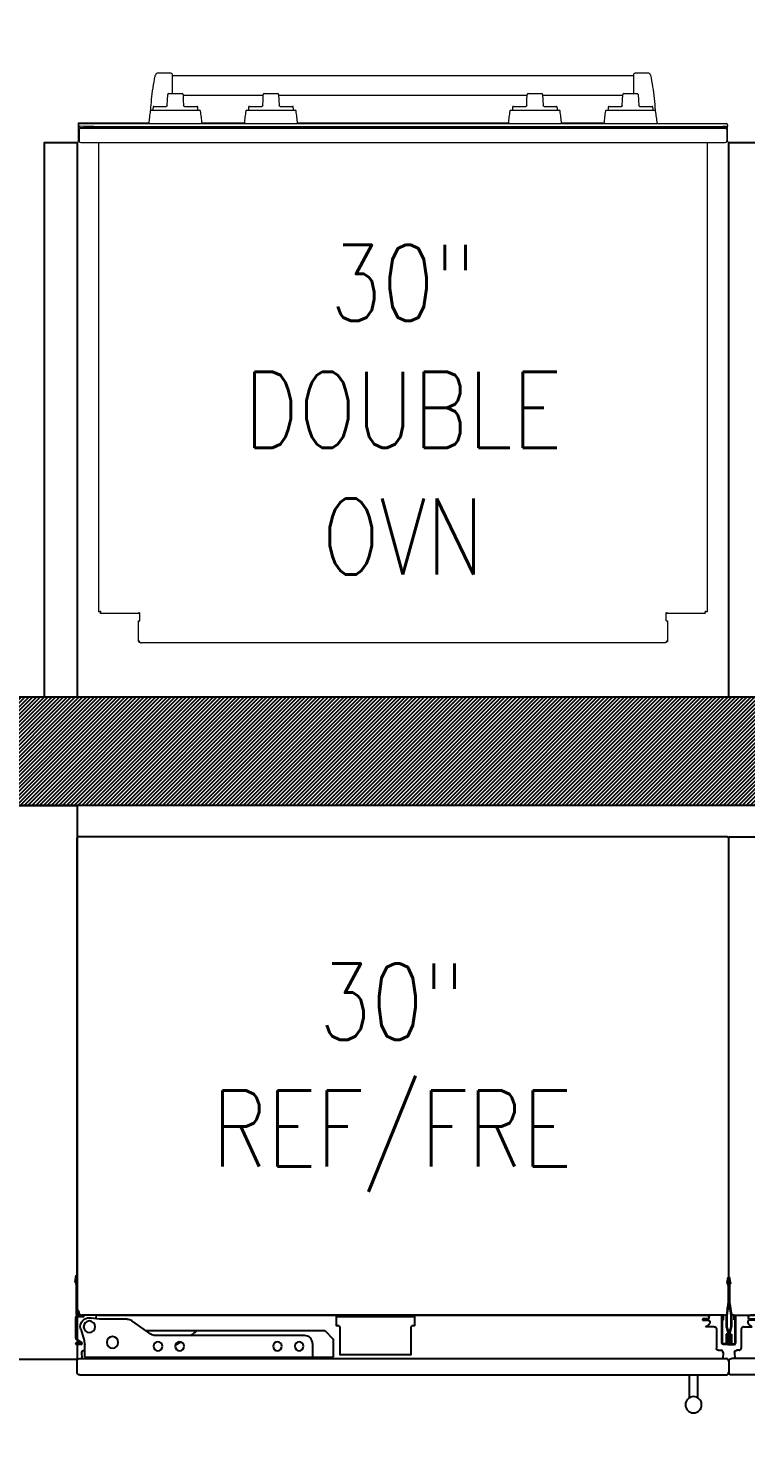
# Model space of a CAD drawing. Header units: inches. Extents: x -1 to 4116, y -71 to 1384.
# Drawn here: x 906.1 to 939.1, y 648.5 to 713.4 of the extents above; entities that cross this region are included whole.
import ezdxf

# ---------------------------------------------------------------- set-up
doc = ezdxf.new("R2010")
doc.units = ezdxf.units.IN
doc.header["$MEASUREMENT"] = 0
doc.linetypes.add('HIDDEN2', pattern=[0.1875, 0.125, -0.0625])
doc.layers.get('DEFPOINTS').update_dxf_attribs({"color": 92, "lineweight": 15})
for name, color, linetype in [('A-ANNO', 3, 'Continuous'), ('A-APPL-NEWW', 1, 'Continuous'), ('A-CASE-NEW', 2, 'Continuous'), ('A-DIM-CONS', 2, 'Continuous'), ('A-WALL-HTCH-F', 252, 'Continuous'), ('A-WALL-NEW', 4, 'Continuous')]:
    doc.layers.add(name, color=color, linetype=linetype)
doc.styles.add('ccTXT', font='ROMANS.shx', dxfattribs={"width": 0.8})
doc.dimstyles.new('DIM48$0', dxfattribs={"dimscale": 48, "dimtxt": 0.09375, "dimasz": 0.0625, "dimexe": 0.0625, "dimexo": 0.0625, "dimgap": 0.0625, "dimtad": 0, "dimdec": 8, "dimrnd": 0.125, "dimzin": 3, "dimdsep": 46, "dimlunit": 4, "dimtxsty": 'ccTXT', "dimblk": 'ARCHTICK', "dimblk1": 'ARCHTICK', "dimblk2": 'ARCHTICK', "dimsah": 1, "dimcen": 0.09375, "dimdle": 0.0625, "dimclrd": 2, "dimclre": 1, "dimclrt": 256, "dimadec": 0, "dimazin": 0, "dimtfac": 0.6, "dimtdec": 4, "dimtix": 1, "dimtmove": 2, "dimatfit": 3, "dimldrblk": 'ARCHTICK', "dimfxl": 1, "dimtvp": 1, "dimfrac": 2, "dimtolj": 1, "dimtzin": 0, "dimarcsym": 0})

# ---------------------------------------------------------------- blocks, each defined once
blk = doc.blocks.new('*U160')
for p, q in [((29.941, 0), (0.057, 0)), ((0, -21.747), (0, -0.057)), ((30, -21.659), (30, -0.057)), ((-0.08, -20.488), (-0.034, -20.184)), ((-0.068, -20.534), (-0.038, -20.573)), ((-0.05, -20.492), (-0.005, -20.188)), ((-0.044, -20.515), (-0.014, -20.554)), ((-0.005, -20.188), (-0.034, -20.184)), ((-0.031, -21.989), (-0.031, -20.591)), ((-0.001, -20.592), (-0.001, -21.989)), ((29.997, -20.638), (29.997, -21.42)), ((30.034, -20.266), (30.006, -20.27)), ((30.046, -20.539), (30.006, -20.27)), ((30.04, -20.562), (30.01, -20.601)), ((30.025, -20.637), (30.025, -21.416)), ((30.061, -20.58), (30.031, -20.619)), ((30.073, -20.534), (30.034, -20.266)), ((-0.002, -22.053), (0.282, -22.053)), ((0.022, -21.747), (0, -21.747)), ((0.022, -21.747), (0.022, -21.797)), ((0.022, -21.797), (0.076, -21.85)), ((0.029, -22.019), (0.282, -22.019)), ((0.282, -22.049), (0.029, -22.049)), ((0.076, -21.85), (0.076, -21.959)), ((0.076, -21.959), (0.118, -21.998)), ((0.164, -21.998), (0.118, -21.998)), ((0.164, -21.998), (0.185, -22.009)), ((0.185, -22.009), (0.207, -22.016)), ((0.207, -22.016), (0.232, -22.019)), ((29.768, -22.019), (0.232, -22.019)), ((0.981, -22.019), (28.975, -22.019)), ((1.396, -22.019), (1.392, -22.019)), ((1.401, -22.019), (1.396, -22.019)), ((1.407, -22.019), (1.401, -22.019)), ((28.554, -22.019), (28.549, -22.019)), ((28.559, -22.019), (28.554, -22.019)), ((28.564, -22.019), (28.559, -22.019)), ((29.683, -23.294), (29.683, -22.051)), ((29.713, -23.294), (29.713, -22.051)), ((29.717, -22.229), (29.717, -22.051)), ((29.747, -22.229), (29.747, -22.051)), ((29.768, -22.019), (29.793, -22.016)), ((29.793, -22.016), (29.815, -22.009)), ((29.815, -22.009), (29.836, -21.998)), ((29.836, -21.998), (29.882, -21.998)), ((29.922, -21.959), (29.882, -21.998)), ((29.924, -21.911), (29.922, -21.959)), ((29.928, -21.659), (29.924, -21.911)), ((30, -21.659), (29.928, -21.659)), ((29.997, -21.42), (30.088, -22.027)), ((30.025, -21.416), (30.115, -22.023)), ((30.088, -22.034), (30.088, -22.564)), ((30.116, -22.034), (30.116, -22.564)), ((-0.062, -23.08), (-0.062, -22.113)), ((-0.032, -23.08), (-0.032, -22.113)), ((-0.002, -22.083), (0.282, -22.083)), ((0.167, -22.67), (0.32, -23.19)), ((0.865, -22.094), (0.865, -22.152)), ((2.299, -22.205), (1.174, -22.205)), ((11.926, -22.101), (11.926, -22.487)), ((11.946, -22.082), (12.196, -22.082)), ((12.058, -22.507), (11.946, -22.507)), ((12.058, -22.507), (12.058, -22.507)), ((12.058, -22.507), (12.064, -22.511)), ((12.064, -22.511), (12.073, -22.527)), ((12.073, -22.527), (12.082, -22.552)), ((12.082, -22.552), (12.089, -22.586)), ((12.089, -22.586), (12.091, -22.622)), ((12.091, -22.622), (12.091, -22.632)), ((12.091, -22.632), (12.091, -23.832)), ((12.196, -22.082), (15.275, -22.082)), ((15.275, -22.082), (15.525, -22.082)), ((15.38, -22.611), (15.384, -22.575)), ((15.38, -22.632), (15.38, -22.611)), ((15.38, -23.832), (15.38, -22.632)), ((15.384, -22.575), (15.391, -22.543)), ((15.391, -22.543), (15.401, -22.519)), ((15.401, -22.519), (15.411, -22.508)), ((15.411, -22.508), (15.412, -22.507)), ((15.525, -22.507), (15.412, -22.507)), ((15.544, -22.487), (15.544, -22.101)), ((28.792, -22.252), (29.035, -22.252)), ((29.05, -22.193), (28.808, -22.193)), ((29.323, -22.555), (28.925, -22.555)), ((29.09, -22.152), (29.09, -22.094)), ((29.425, -22.659), (29.425, -23.532)), ((29.717, -22.229), (29.747, -22.229)), ((30.086, -22.576), (30.019, -22.805)), ((30.113, -22.584), (30.046, -22.813)), ((0.185, -23.284), (-0.037, -23.129)), ((0.121, -23.305), (-0.035, -23.305)), ((0.121, -23.335), (-0.035, -23.335)), ((-0.035, -23.339), (0.168, -23.339)), ((0.202, -23.26), (-0.019, -23.105)), ((0.121, -23.335), (0.121, -23.305)), ((3.169, -22.732), (5.519, -22.732)), ((10.468, -22.955), (3.606, -22.955)), ((4.767, -23.268), (4.528, -23.401)), ((4.785, -23.258), (4.767, -23.268)), ((5.233, -22.955), (5.232, -22.955)), ((5.235, -22.955), (5.233, -22.955)), ((5.24, -22.955), (5.235, -22.955)), ((5.247, -22.955), (5.24, -22.955)), ((5.265, -22.955), (5.247, -22.955)), ((10.468, -22.955), (5.265, -22.955)), ((5.519, -22.732), (11.4, -22.732)), ((10.843, -23.33), (10.843, -23.955)), ((11.4, -22.732), (11.403, -22.732)), ((11.403, -22.732), (11.404, -22.732)), ((11.404, -22.732), (11.406, -22.733)), ((11.406, -22.733), (11.408, -22.733)), ((11.408, -22.733), (11.41, -22.734)), ((11.41, -22.734), (11.411, -22.734)), ((11.411, -22.734), (11.413, -22.736)), ((11.413, -22.736), (11.414, -22.737)), ((11.414, -22.737), (11.778, -23.101)), ((11.778, -23.101), (11.779, -23.102)), ((11.779, -23.102), (11.781, -23.104)), ((11.781, -23.104), (11.782, -23.105)), ((11.782, -23.105), (11.782, -23.107)), ((11.782, -23.107), (11.783, -23.109)), ((11.783, -23.109), (11.783, -23.111)), ((11.783, -23.111), (11.783, -23.113)), ((11.783, -23.113), (11.783, -23.115)), ((11.783, -23.115), (11.783, -23.945)), ((30.046, -23.339), (29.758, -23.339)), ((30.019, -22.874), (29.992, -22.878)), ((30.024, -23.063), (29.992, -22.878)), ((30.024, -23.078), (29.997, -23.235)), ((30.017, -22.837), (30.057, -23.063)), ((30.052, -23.058), (30.019, -22.874)), ((30.052, -23.083), (30.024, -23.24)), ((30.057, -23.078), (30.028, -23.241)), ((30.045, -22.832), (30.084, -23.058)), ((30.084, -23.083), (30.056, -23.246)), ((30.091, -22.901), (30.091, -23.294)), ((30.091, -22.901), (30.121, -22.901)), ((30.121, -22.901), (30.121, -23.294)), ((0.168, -23.369), (-0.035, -23.369)), ((0.233, -24.016), (0.224, -23.736)), ((0.324, -23.632), (0.35, -23.632)), ((0.35, -23.955), (0.35, -23.385)), ((0.35, -23.955), (11.764, -23.955)), ((4.528, -23.401), (4.525, -23.402)), ((11.765, -23.955), (11.764, -23.955)), ((11.768, -23.955), (11.765, -23.955)), ((11.769, -23.955), (11.768, -23.955)), ((11.771, -23.955), (11.769, -23.955)), ((11.772, -23.955), (11.771, -23.955)), ((11.774, -23.955), (11.772, -23.955)), ((11.774, -23.955), (11.774, -23.955)), ((11.775, -23.955), (11.774, -23.955)), ((11.778, -23.955), (11.775, -23.955)), ((11.779, -23.954), (11.778, -23.955)), ((11.781, -23.952), (11.779, -23.954)), ((11.782, -23.951), (11.781, -23.952)), ((11.783, -23.95), (11.782, -23.951)), ((11.783, -23.945), (11.783, -23.947)), ((11.783, -23.947), (11.783, -23.95)), ((12.091, -23.832), (12.091, -23.836)), ((12.091, -23.836), (12.093, -23.838)), ((12.093, -23.838), (12.094, -23.843)), ((12.094, -23.843), (12.097, -23.845)), ((12.097, -23.845), (12.1, -23.848)), ((12.1, -23.848), (12.104, -23.85)), ((12.104, -23.85), (12.107, -23.851)), ((12.107, -23.851), (12.111, -23.851)), ((12.196, -23.851), (12.111, -23.851)), ((15.275, -23.851), (12.196, -23.851)), ((15.359, -23.851), (15.275, -23.851)), ((15.359, -23.851), (15.364, -23.851)), ((15.364, -23.851), (15.368, -23.85)), ((15.368, -23.85), (15.371, -23.848)), ((15.371, -23.848), (15.373, -23.845)), ((15.373, -23.845), (15.376, -23.843)), ((15.376, -23.843), (15.379, -23.838)), ((15.379, -23.836), (15.38, -23.832)), ((15.379, -23.838), (15.379, -23.836)), ((29.525, -23.632), (29.63, -23.631)), ((29.732, -23.733), (29.722, -24.016)), ((30.046, -23.369), (29.758, -23.369)), ((0, -24.65), (0, -24.138)), ((0.124, -24.019), (0.12, -24.019)), ((0.12, -24.019), (0.12, -24.019)), ((0.124, -24.019), (29.876, -24.019)), ((0.235, -24.019), (0.233, -24.016)), ((0.235, -24.019), (0.235, -24.019)), ((29.722, -24.016), (29.721, -24.019)), ((29.879, -24.019), (29.876, -24.019)), ((29.879, -24.019), (29.879, -24.019)), ((30, -24.138), (30, -24.65)), ((0.12, -24.769), (29.879, -24.769)), ((28.185, -25.812), (28.185, -24.769)), ((28.561, -24.769), (28.561, -25.812)), ((28.186, -25.812), (28.185, -25.812)), ((28.188, -25.812), (28.186, -25.812)), ((28.189, -25.812), (28.188, -25.812)), ((28.19, -25.812), (28.189, -25.812)), ((28.193, -25.812), (28.19, -25.812)), ((28.196, -25.812), (28.193, -25.812)), ((28.2, -25.812), (28.196, -25.812)), ((28.55, -25.812), (28.547, -25.812)), ((28.553, -25.812), (28.55, -25.812)), ((28.556, -25.812), (28.553, -25.812)), ((28.557, -25.812), (28.556, -25.812)), ((28.56, -25.812), (28.557, -25.812)), ((28.561, -25.812), (28.56, -25.812)), ((28.561, -25.812), (28.561, -25.812))]:
    blk.add_line(p, q)
for points in [[(0.057, 0), (0.026, 0), (0, -0.026), (0, -0.057)], [(29.941, 0), (29.972, 0), (29.998, -0.026), (29.998, -0.057)], [(-0.08, -20.488), (-0.082, -20.504), (-0.078, -20.521), (-0.068, -20.534)], [(-0.05, -20.492), (-0.051, -20.501), (-0.049, -20.509), (-0.044, -20.515)], [(-0.031, -20.591), (-0.031, -20.584), (-0.033, -20.578), (-0.038, -20.573)], [(-0.001, -20.592), (-0.001, -20.578), (-0.006, -20.565), (-0.014, -20.554)], [(29.997, -20.638), (29.997, -20.624), (30.002, -20.611), (30.01, -20.601)], [(30.025, -20.637), (30.025, -20.631), (30.027, -20.624), (30.031, -20.619)], [(30.046, -20.539), (30.047, -20.547), (30.045, -20.555), (30.04, -20.562)], [(30.073, -20.534), (30.076, -20.551), (30.071, -20.567), (30.061, -20.58)], [(-0.002, -22.053), (-0.035, -22.053), (-0.062, -22.08), (-0.062, -22.113)], [(-0.031, -21.989), (-0.031, -22.022), (-0.004, -22.049), (0.029, -22.049)], [(-0.001, -21.989), (-0.001, -22.006), (0.012, -22.019), (0.029, -22.019)], [(-0.001, -21.989), (-0.001, -22.006), (0.012, -22.019), (0.029, -22.019)], [(0.887, -22.053), (0.882, -22.056), (0.871, -22.07), (0.868, -22.076)], [(0.937, -22.027), (0.937, -22.027), (0.923, -22.029), (0.887, -22.053)], [(0.981, -22.019), (0.952, -22.019), (0.937, -22.027), (0.937, -22.027)], [(28.975, -22.019), (29.003, -22.019), (29.019, -22.027), (29.019, -22.027)], [(29.019, -22.027), (29.019, -22.027), (29.032, -22.029), (29.069, -22.053)], [(29.069, -22.053), (29.074, -22.056), (29.085, -22.07), (29.088, -22.076)], [(30.088, -22.034), (30.088, -22.032), (30.088, -22.029), (30.088, -22.027)], [(30.116, -22.034), (30.116, -22.03), (30.116, -22.027), (30.115, -22.023)], [(-0.002, -22.083), (-0.019, -22.083), (-0.032, -22.096), (-0.032, -22.113)], [(1.174, -22.205), (0.99, -22.205), (0.82, -22.181), (0.675, -22.15)], [(0.868, -22.076), (0.866, -22.082), (0.865, -22.088), (0.865, -22.094)], [(0.883, -22.186), (0.872, -22.179), (0.865, -22.166), (0.865, -22.152)], [(2.301, -22.205), (2.374, -22.205), (2.442, -22.226), (2.499, -22.263)], [(2.499, -22.263), (2.499, -22.263), (2.516, -22.273), (2.516, -22.273)], [(3.39, -22.887), (3.39, -22.887), (2.516, -22.273), (2.516, -22.273)], [(11.946, -22.082), (11.935, -22.082), (11.926, -22.09), (11.926, -22.101)], [(11.926, -22.487), (11.926, -22.498), (11.935, -22.507), (11.946, -22.507)], [(15.525, -22.082), (15.535, -22.082), (15.544, -22.09), (15.544, -22.101)], [(15.544, -22.487), (15.544, -22.498), (15.535, -22.507), (15.525, -22.507)], [(28.809, -22.192), (28.799, -22.192), (28.792, -22.2), (28.792, -22.21)], [(28.792, -22.21), (28.792, -22.21), (28.792, -22.252), (28.792, -22.252)], [(28.808, -22.193), (28.808, -22.193), (28.809, -22.192), (28.809, -22.192)], [(28.925, -22.555), (29, -22.52), (29.064, -22.466), (29.11, -22.4)], [(29.035, -22.252), (29.088, -22.252), (29.131, -22.288), (29.131, -22.332)], [(29.05, -22.193), (29.072, -22.193), (29.09, -22.175), (29.09, -22.152)], [(29.087, -22.076), (29.089, -22.082), (29.09, -22.088), (29.09, -22.094)], [(29.131, -22.332), (29.131, -22.37), (29.11, -22.4), (29.11, -22.4)], [(29.321, -22.555), (29.379, -22.555), (29.425, -22.602), (29.425, -22.659)], [(30.086, -22.576), (30.088, -22.572), (30.088, -22.568), (30.088, -22.564)], [(30.113, -22.584), (30.115, -22.578), (30.116, -22.571), (30.116, -22.564)], [(-0.062, -23.08), (-0.062, -23.1), (-0.053, -23.118), (-0.037, -23.129)], [(-0.032, -23.08), (-0.032, -23.09), (-0.027, -23.099), (-0.019, -23.105)], [(0.32, -23.19), (0.34, -23.251), (0.35, -23.317), (0.35, -23.385)], [(3.408, -22.898), (3.408, -22.898), (3.39, -22.887), (3.39, -22.887)], [(3.606, -22.955), (3.533, -22.955), (3.465, -22.934), (3.408, -22.898)], [(5.232, -22.955), (5.232, -22.955), (5.338, -22.876), (5.378, -22.841)], [(5.378, -22.841), (5.418, -22.806), (5.495, -22.739), (5.495, -22.739)], [(5.495, -22.739), (5.501, -22.734), (5.508, -22.732), (5.517, -22.732)], [(10.843, -23.33), (10.843, -23.123), (10.675, -22.955), (10.468, -22.955)], [(29.758, -23.369), (29.717, -23.369), (29.683, -23.335), (29.683, -23.294)], [(29.758, -23.339), (29.733, -23.339), (29.713, -23.319), (29.713, -23.294)], [(29.997, -23.235), (29.994, -23.252), (30.005, -23.267), (30.021, -23.27)], [(30.019, -22.805), (30.016, -22.815), (30.015, -22.826), (30.017, -22.837)], [(30.021, -23.27), (30.037, -23.273), (30.053, -23.262), (30.056, -23.246)], [(30.024, -23.078), (30.025, -23.073), (30.025, -23.068), (30.024, -23.063)], [(30.024, -23.24), (30.024, -23.241), (30.025, -23.242), (30.026, -23.243)], [(30.026, -23.243), (30.027, -23.243), (30.028, -23.242), (30.028, -23.241)], [(30.046, -22.813), (30.044, -22.819), (30.043, -22.825), (30.045, -22.832)], [(30.046, -23.369), (30.088, -23.369), (30.121, -23.335), (30.121, -23.294)], [(30.046, -23.339), (30.071, -23.339), (30.091, -23.319), (30.091, -23.294)], [(30.052, -23.083), (30.053, -23.075), (30.053, -23.066), (30.052, -23.058)], [(30.057, -23.078), (30.058, -23.073), (30.058, -23.068), (30.057, -23.063)], [(30.084, -23.083), (30.086, -23.075), (30.086, -23.066), (30.084, -23.058)], [(0.224, -23.736), (0.224, -23.678), (0.268, -23.632), (0.324, -23.632)], [(29.525, -23.632), (29.47, -23.632), (29.425, -23.587), (29.425, -23.532)], [(29.732, -23.733), (29.732, -23.677), (29.686, -23.631), (29.63, -23.631)], [(0, -24.14), (0, -24.073), (0.054, -24.02), (0.12, -24.02)], [(0.12, -24.77), (0.054, -24.77), (0, -24.716), (0, -24.65)], [(29.999, -24.139), (29.999, -24.073), (29.945, -24.019), (29.879, -24.019)], [(29.879, -24.769), (29.945, -24.769), (29.999, -24.715), (29.999, -24.649)]]:
    blk.add_open_spline(points, degree=3)
for points, knots in [([(0.282, -22.083), (0.3, -22.083), (0.314, -22.069), (0.314, -22.051), (0.314, -22.033), (0.3, -22.019), (0.282, -22.019)], [0, 0, 0, 0, 1, 1, 1, 2, 2, 2, 2]), ([(0.282, -22.053), (0.283, -22.053), (0.284, -22.052), (0.284, -22.051), (0.284, -22.05), (0.283, -22.049), (0.282, -22.049)], [0, 0, 0, 0, 1, 1, 1, 2, 2, 2, 2]), ([(29.747, -22.051), (29.747, -22.033), (29.733, -22.019), (29.715, -22.019), (29.697, -22.019), (29.683, -22.033), (29.683, -22.051)], [0, 0, 0, 0, 1, 1, 1, 2, 2, 2, 2]), ([(29.717, -22.051), (29.717, -22.05), (29.716, -22.049), (29.715, -22.049), (29.714, -22.049), (29.713, -22.05), (29.713, -22.051)], [0, 0, 0, 0, 1, 1, 1, 2, 2, 2, 2]), ([(0.167, -22.67), (0.156, -22.633), (0.15, -22.593), (0.15, -22.552), (0.15, -22.322), (0.337, -22.136), (0.567, -22.136), (0.604, -22.136), (0.64, -22.141), (0.675, -22.15)], [0, 0, 0, 0, 1, 1, 1, 2, 2, 2, 3, 3, 3, 3]), ([(0.832, -22.552), (0.832, -22.699), (0.713, -22.818), (0.567, -22.818), (0.42, -22.818), (0.301, -22.699), (0.301, -22.552), (0.301, -22.406), (0.42, -22.287), (0.567, -22.287), (0.713, -22.287), (0.832, -22.406), (0.832, -22.552)], [0, 0, 0, 0, 1, 1, 1, 2, 2, 2, 3, 3, 3, 4, 4, 4, 4]), ([(-0.035, -23.305), (-0.053, -23.305), (-0.067, -23.319), (-0.067, -23.337), (-0.067, -23.355), (-0.053, -23.369), (-0.035, -23.369)], [0, 0, 0, 0, 1, 1, 1, 2, 2, 2, 2]), ([(-0.035, -23.335), (-0.036, -23.335), (-0.037, -23.336), (-0.037, -23.337), (-0.037, -23.338), (-0.036, -23.339), (-0.035, -23.339)], [0, 0, 0, 0, 1, 1, 1, 2, 2, 2, 2]), ([(0.168, -23.369), (0.201, -23.369), (0.228, -23.342), (0.228, -23.309), (0.228, -23.289), (0.218, -23.271), (0.202, -23.26)], [0, 0, 0, 0, 1, 1, 1, 2, 2, 2, 2]), ([(0.168, -23.339), (0.184, -23.339), (0.198, -23.326), (0.198, -23.309), (0.198, -23.299), (0.193, -23.29), (0.185, -23.284)], [0, 0, 0, 0, 1, 1, 1, 2, 2, 2, 2]), ([(1.897, -23.272), (1.897, -23.418), (1.778, -23.537), (1.632, -23.537), (1.486, -23.537), (1.367, -23.418), (1.367, -23.272), (1.367, -23.125), (1.486, -23.007), (1.632, -23.007), (1.778, -23.007), (1.897, -23.125), (1.897, -23.272)], [0, 0, 0, 0, 1, 1, 1, 2, 2, 2, 3, 3, 3, 4, 4, 4, 4]), ([(3.927, -23.451), (3.927, -23.563), (3.835, -23.654), (3.723, -23.654), (3.611, -23.654), (3.519, -23.563), (3.519, -23.451), (3.519, -23.339), (3.611, -23.247), (3.723, -23.247), (3.835, -23.247), (3.927, -23.339), (3.927, -23.451)], [0, 0, 0, 0, 1, 1, 1, 2, 2, 2, 3, 3, 3, 4, 4, 4, 4]), ([(4.925, -23.451), (4.925, -23.563), (4.834, -23.654), (4.722, -23.654), (4.609, -23.654), (4.518, -23.563), (4.518, -23.451), (4.518, -23.339), (4.609, -23.247), (4.722, -23.247), (4.834, -23.247), (4.925, -23.339), (4.925, -23.451)], [0, 0, 0, 0, 1, 1, 1, 2, 2, 2, 3, 3, 3, 4, 4, 4, 4]), ([(9.427, -23.451), (9.427, -23.563), (9.335, -23.654), (9.223, -23.654), (9.111, -23.654), (9.019, -23.563), (9.019, -23.451), (9.019, -23.339), (9.111, -23.247), (9.223, -23.247), (9.335, -23.247), (9.427, -23.339), (9.427, -23.451)], [0, 0, 0, 0, 1, 1, 1, 2, 2, 2, 3, 3, 3, 4, 4, 4, 4]), ([(10.426, -23.451), (10.426, -23.563), (10.335, -23.654), (10.222, -23.654), (10.11, -23.654), (10.019, -23.563), (10.019, -23.451), (10.019, -23.339), (10.11, -23.247), (10.222, -23.247), (10.335, -23.247), (10.426, -23.339), (10.426, -23.451)], [0, 0, 0, 0, 1, 1, 1, 2, 2, 2, 3, 3, 3, 4, 4, 4, 4]), ([(28.749, -26.144), (28.749, -26.351), (28.581, -26.519), (28.374, -26.519), (28.167, -26.519), (27.999, -26.351), (27.999, -26.144), (27.999, -25.937), (28.167, -25.769), (28.374, -25.769), (28.581, -25.769), (28.749, -25.937), (28.749, -26.144)], [0, 0, 0, 0, 1, 1, 1, 2, 2, 2, 3, 3, 3, 4, 4, 4, 4])]:
    blk.add_open_spline(points, degree=3, knots=knots)
blk = doc.blocks.new('*U196')
at = {"layer": 'A-APPL-NEWW', "lineweight": 18}
for p, q in [((29.894, 6.023), (0.228, 6.023)), ((0.181, 5.348), (29.941, 5.348)), ((29.894, 5.363), (0.228, 5.363)), ((29.283, 5.291), (0.84, 5.291)), ((3.962, 5.348), (3.962, 5.345)), ((5.212, 5.345), (5.212, 5.348)), ((8.362, 5.348), (8.362, 5.345)), ((9.612, 5.345), (9.612, 5.348)), ((18.012, 5.347), (18.012, 5.345)), ((18.026, 5.348), (18.026, 5.348)), ((18.026, 5.347), (18.026, 5.347)), ((18.784, 5.363), (18.784, 5.348)), ((19.028, 5.348), (19.028, 5.363)), ((20.512, 5.348), (20.512, 5.345)), ((21.762, 5.345), (21.762, 5.348)), ((24.912, 5.348), (24.912, 5.345)), ((26.162, 5.345), (26.162, 5.348)), ((27.406, 5.348), (27.406, 5.345)), ((29.938, 5.145), (0.184, 5.145)), ((4.037, 5.145), (4.037, 5.145)), ((5.135, 5.145), (5.135, 5.145)), ((7.763, 5.118), (5.809, 5.118)), ((8.437, 5.145), (8.437, 5.145)), ((9.535, 5.145), (9.535, 5.145)), ((19.913, 5.118), (10.209, 5.118)), ((20.587, 5.145), (20.587, 5.145)), ((21.685, 5.145), (21.685, 5.145)), ((24.313, 5.118), (22.359, 5.118)), ((24.987, 5.145), (24.987, 5.145)), ((26.085, 5.145), (26.085, 5.145)), ((29.999, 5.118), (26.759, 5.118)), ((4.437, 3.866), (4.437, 3.866)), ((4.437, 3.772), (4.437, 2.873)), ((8.634, 3.844), (4.938, 3.844)), ((20.784, 3.844), (9.34, 3.844)), ((25.183, 3.844), (21.49, 3.844)), ((25.687, 2.873), (25.687, 3.772)), ((3.792, 2.823), (4.387, 2.823)), ((4.437, 2.956), (25.687, 2.956)), ((4.437, 2.934), (4.437, 2.934)), ((25.737, 2.823), (26.333, 2.823))]:
    blk.add_line(p, q, dxfattribs=at)
for points in [[(2.881, 28.977), (2.917, 28.977)], [(2.881, 28.026), (2.881, 28.977)], [(2.924, 29.022), (2.967, 29.022)], [(2.924, 28.984), (2.924, 29.022)], [(3.019, 29.047), (27.103, 29.047)], [(27.156, 29.022), (27.198, 29.022)], [(27.198, 29.022), (27.198, 28.984)], [(27.205, 28.977), (27.241, 28.977)], [(27.241, 28.977), (27.241, 28.026)], [(2.952, 28.026), (2.881, 28.026)], [(2.952, 28.026), (2.952, 27.683)], [(27.241, 28.026), (27.17, 28.026)], [(27.17, 28.026), (27.17, 27.683)], [(1.062, 27.611), (1.11, 27.611)], [(1.062, 6.023), (1.062, 27.611)], [(1.145, 27.694), (2.903, 27.694)], [(1.145, 27.694), (1.145, 27.645)], [(2.903, 27.694), (2.903, 27.656)], [(2.903, 27.656), (2.903, 27.656), (2.903, 27.654), (2.903, 27.649), (2.903, 27.647)], [(2.915, 27.647), (2.903, 27.647)], [(27.219, 27.647), (27.208, 27.647)], [(27.219, 27.694), (28.977, 27.694)], [(27.219, 27.694), (27.219, 27.647)], [(28.977, 27.694), (28.977, 27.645)], [(29.012, 27.611), (29.06, 27.611)], [(29.06, 27.611), (29.06, 6.023)], [(0.123, 5.993), (0.169, 5.993)], [(0.123, 5.962), (0.123, 5.993)], [(0.155, 5.962), (0.123, 5.962)], [(0.124, 5.962), (0.124, 5.274)], [(0.153, 5.438), (0.153, 5.948)], [(29.999, 5.962), (29.967, 5.962)], [(29.969, 5.438), (29.969, 5.948)], [(29.999, 5.993), (29.999, 5.118)], [(0.124, 5.295), (0.148, 5.295)], [(0.124, 5.206), (0.124, 5.274)], [(0.148, 5.295), (0.148, 5.274)], [(0.167, 5.277), (0.148, 5.277)], [(0.181, 5.348), (0.176, 5.333), (0.171, 5.316), (0.169, 5.299), (0.167, 5.283), (0.167, 5.274)], [(29.955, 5.277), (29.974, 5.277)], [(29.974, 5.295), (29.974, 5.277)], [(29.974, 5.295), (29.999, 5.295)], [(5.701, 4.533), (3.471, 4.533)], [(4.234, 3.809), (4.22, 4.068), (4.206, 4.32)], [(4.965, 4.32), (4.952, 4.068), (4.938, 3.809)], [(10.101, 4.533), (7.871, 4.533)], [(8.634, 3.809), (8.62, 4.068), (8.606, 4.32)], [(9.365, 4.32), (9.352, 4.068), (9.338, 3.809)], [(22.252, 4.533), (20.023, 4.533)], [(20.785, 3.809), (20.771, 4.068), (20.758, 4.32)], [(21.516, 4.32), (21.503, 4.068), (21.49, 3.809)], [(26.652, 4.533), (24.423, 4.533)], [(25.185, 3.809), (25.171, 4.068), (25.158, 4.32)], [(25.916, 4.32), (25.903, 4.068), (25.89, 3.809)]]:
    blk.add_lwpolyline(points, dxfattribs=at)
for points, knots in [([(2.917, 28.977), (2.924, 28.974), (2.93, 28.971), (2.935, 28.966), (2.94, 28.962), (2.947, 28.956), (2.951, 28.952)], [0, 0, 0, 0, 1, 1, 1, 2, 2, 2, 2]), ([(27.156, 29.022), (27.155, 29.023), (27.154, 29.023), (27.154, 29.024), (27.141, 29.039), (27.123, 29.047), (27.103, 29.047)], [0, 0, 0, 0, 1, 1, 1, 2, 2, 2, 2]), ([(27.198, 28.984), (27.193, 28.98), (27.192, 28.974), (27.188, 28.97), (27.182, 28.963), (27.176, 28.957), (27.17, 28.951)], [0, 0, 0, 0, 1, 1, 1, 2, 2, 2, 2]), ([(1.11, 27.611), (1.115, 27.603), (1.12, 27.593), (1.13, 27.594), (1.137, 27.594), (1.145, 27.6), (1.15, 27.604), (1.155, 27.609), (1.159, 27.617), (1.159, 27.624), (1.159, 27.636), (1.154, 27.639), (1.145, 27.645)], [0, 0, 0, 0, 1, 1, 1, 2, 2, 2, 3, 3, 3, 4, 4, 4, 4]), ([(28.977, 27.645), (28.964, 27.637), (28.96, 27.63), (28.966, 27.615), (28.967, 27.61), (28.969, 27.608), (28.972, 27.604), (28.985, 27.592), (29.003, 27.596), (29.012, 27.611)], [0, 0, 0, 0, 1, 1, 1, 2, 2, 2, 3, 3, 3, 3]), ([(0.84, 5.291), (0.715, 5.285), (0.591, 5.282), (0.467, 5.278), (0.379, 5.275), (0.291, 5.276), (0.203, 5.274)], [0, 0, 0, 0, 1, 1, 1, 2, 2, 2, 2]), ([(3.36, 5.145), (3.37, 5.048), (3.379, 4.951), (3.39, 4.854), (3.402, 4.758), (3.416, 4.662), (3.431, 4.566)], [0, 0, 0, 0, 1, 1, 1, 2, 2, 2, 2]), ([(5.741, 4.566), (5.756, 4.661), (5.77, 4.756), (5.782, 4.852), (5.794, 4.949), (5.803, 5.047), (5.81, 5.145)], [0, 0, 0, 0, 1, 1, 1, 2, 2, 2, 2]), ([(7.76, 5.145), (7.77, 5.048), (7.779, 4.951), (7.79, 4.854), (7.802, 4.758), (7.816, 4.662), (7.831, 4.566)], [0, 0, 0, 0, 1, 1, 1, 2, 2, 2, 2]), ([(10.141, 4.566), (10.156, 4.661), (10.17, 4.756), (10.182, 4.852), (10.194, 4.949), (10.203, 5.047), (10.21, 5.145)], [0, 0, 0, 0, 1, 1, 1, 2, 2, 2, 2]), ([(19.912, 5.145), (19.921, 5.048), (19.93, 4.951), (19.942, 4.854), (19.953, 4.758), (19.968, 4.662), (19.983, 4.566)], [0, 0, 0, 0, 1, 1, 1, 2, 2, 2, 2]), ([(22.292, 4.566), (22.307, 4.661), (22.322, 4.756), (22.334, 4.852), (22.346, 4.949), (22.354, 5.047), (22.362, 5.145)], [0, 0, 0, 0, 1, 1, 1, 2, 2, 2, 2]), ([(24.312, 5.145), (24.321, 5.048), (24.33, 4.951), (24.342, 4.854), (24.353, 4.758), (24.368, 4.662), (24.383, 4.566)], [0, 0, 0, 0, 1, 1, 1, 2, 2, 2, 2]), ([(26.692, 4.566), (26.707, 4.661), (26.722, 4.756), (26.734, 4.852), (26.746, 4.949), (26.754, 5.047), (26.762, 5.145)], [0, 0, 0, 0, 1, 1, 1, 2, 2, 2, 2])]:
    blk.add_open_spline(points, degree=3, knots=knots, dxfattribs=at)
for points in [[(2.951, 28.952), (2.941, 28.962), (2.933, 28.973), (2.924, 28.984)], [(2.967, 29.022), (2.978, 29.036), (3.002, 29.047), (3.019, 29.047)], [(27.17, 28.951), (27.18, 28.959), (27.192, 28.975), (27.205, 28.977)], [(2.952, 27.683), (2.952, 27.665), (2.936, 27.647), (2.915, 27.647)], [(27.208, 27.647), (27.186, 27.647), (27.17, 27.662), (27.17, 27.683)], [(0.228, 6.023), (0.189, 6.023), (0.153, 5.989), (0.153, 5.948)], [(29.969, 5.948), (29.969, 5.989), (29.933, 6.023), (29.894, 6.023)], [(29.953, 5.993), (29.969, 5.993), (29.984, 5.993), (29.999, 5.993)], [(0.203, 5.274), (0.177, 5.274), (0.151, 5.274), (0.124, 5.274)], [(0.124, 5.206), (0.124, 5.172), (0.151, 5.145), (0.184, 5.145)], [(0.153, 5.438), (0.153, 5.397), (0.187, 5.363), (0.228, 5.363)], [(1.116, 5.348), (1.116, 5.353), (1.116, 5.358), (1.116, 5.363)], [(29.283, 5.291), (29.495, 5.28), (29.707, 5.278), (29.919, 5.274)], [(29.894, 5.363), (29.935, 5.363), (29.969, 5.397), (29.969, 5.438)], [(29.919, 5.274), (29.92, 5.274), (29.999, 5.274), (29.999, 5.274)], [(29.938, 5.145), (29.974, 5.145), (29.999, 5.171), (29.999, 5.206)], [(29.941, 5.348), (29.95, 5.324), (29.955, 5.3), (29.955, 5.274)], [(3.431, 4.566), (3.435, 4.547), (3.452, 4.533), (3.471, 4.533)], [(5.701, 4.533), (5.72, 4.533), (5.738, 4.547), (5.741, 4.566)], [(7.831, 4.566), (7.835, 4.547), (7.852, 4.533), (7.871, 4.533)], [(10.101, 4.533), (10.12, 4.533), (10.138, 4.547), (10.141, 4.566)], [(19.983, 4.566), (19.986, 4.547), (20.004, 4.533), (20.023, 4.533)], [(22.252, 4.533), (22.271, 4.533), (22.289, 4.547), (22.292, 4.566)], [(24.383, 4.566), (24.386, 4.547), (24.404, 4.533), (24.423, 4.533)], [(26.652, 4.533), (26.671, 4.533), (26.689, 4.547), (26.692, 4.566)], [(3.499, 3.993), (3.479, 4.174), (3.465, 4.355), (3.455, 4.537)], [(3.57, 3.451), (3.543, 3.632), (3.519, 3.812), (3.499, 3.993)], [(3.547, 4.533), (3.547, 4.487), (3.551, 4.439), (3.558, 4.394)], [(3.558, 4.394), (3.562, 4.372), (3.577, 4.358), (3.596, 4.358)], [(4.167, 4.358), (3.977, 4.358), (3.787, 4.358), (3.596, 4.358)], [(4.167, 4.358), (4.189, 4.358), (4.204, 4.339), (4.206, 4.32)], [(4.965, 4.32), (4.966, 4.342), (4.983, 4.358), (5.005, 4.358)], [(5.576, 4.358), (5.385, 4.358), (5.195, 4.358), (5.005, 4.358)], [(5.576, 4.358), (5.596, 4.358), (5.61, 4.372), (5.615, 4.394)], [(5.615, 4.394), (5.622, 4.439), (5.625, 4.487), (5.626, 4.533)], [(7.947, 4.533), (7.947, 4.487), (7.951, 4.439), (7.958, 4.394)], [(7.958, 4.394), (7.962, 4.372), (7.977, 4.358), (7.996, 4.358)], [(8.567, 4.358), (8.377, 4.358), (8.187, 4.358), (7.996, 4.358)], [(8.567, 4.358), (8.589, 4.358), (8.604, 4.339), (8.606, 4.32)], [(9.365, 4.32), (9.366, 4.342), (9.383, 4.358), (9.405, 4.358)], [(9.976, 4.358), (9.785, 4.358), (9.595, 4.358), (9.405, 4.358)], [(9.976, 4.358), (9.996, 4.358), (10.01, 4.372), (10.015, 4.394)], [(10.015, 4.394), (10.022, 4.439), (10.025, 4.487), (10.026, 4.533)], [(20.098, 4.533), (20.098, 4.487), (20.102, 4.439), (20.109, 4.394)], [(20.109, 4.394), (20.113, 4.372), (20.128, 4.358), (20.148, 4.358)], [(20.719, 4.358), (20.528, 4.358), (20.338, 4.358), (20.148, 4.358)], [(20.719, 4.358), (20.741, 4.358), (20.756, 4.339), (20.758, 4.32)], [(21.516, 4.32), (21.517, 4.342), (21.535, 4.358), (21.556, 4.358)], [(22.127, 4.358), (21.937, 4.358), (21.747, 4.358), (21.556, 4.358)], [(22.127, 4.358), (22.148, 4.358), (22.162, 4.372), (22.166, 4.394)], [(22.166, 4.394), (22.173, 4.439), (22.177, 4.487), (22.177, 4.533)], [(24.498, 4.533), (24.498, 4.487), (24.502, 4.439), (24.509, 4.394)], [(24.509, 4.394), (24.513, 4.372), (24.528, 4.358), (24.548, 4.358)], [(25.119, 4.358), (24.928, 4.358), (24.738, 4.358), (24.548, 4.358)], [(25.119, 4.358), (25.141, 4.358), (25.156, 4.339), (25.158, 4.32)], [(25.916, 4.32), (25.917, 4.342), (25.935, 4.358), (25.956, 4.358)], [(26.527, 4.358), (26.337, 4.358), (26.146, 4.358), (25.956, 4.358)], [(26.527, 4.358), (26.548, 4.358), (26.562, 4.372), (26.566, 4.394)], [(26.632, 4.046), (26.616, 3.864), (26.59, 3.683), (26.563, 3.503)], [(26.566, 4.394), (26.573, 4.439), (26.577, 4.487), (26.577, 4.533)], [(26.67, 4.537), (26.661, 4.373), (26.646, 4.21), (26.632, 4.046)], [(3.669, 2.916), (3.628, 3.093), (3.598, 3.272), (3.57, 3.451)], [(4.234, 3.809), (4.234, 3.789), (4.253, 3.772), (4.273, 3.772)], [(4.898, 3.772), (4.69, 3.772), (4.481, 3.772), (4.273, 3.772)], [(4.898, 3.772), (4.921, 3.772), (4.937, 3.788), (4.938, 3.809)], [(8.634, 3.809), (8.634, 3.789), (8.653, 3.772), (8.673, 3.772)], [(9.298, 3.772), (9.09, 3.772), (8.881, 3.772), (8.673, 3.772)], [(9.298, 3.772), (9.321, 3.772), (9.337, 3.788), (9.338, 3.809)], [(20.785, 3.809), (20.785, 3.789), (20.804, 3.772), (20.824, 3.772)], [(21.449, 3.772), (21.241, 3.772), (21.033, 3.772), (20.824, 3.772)], [(21.449, 3.772), (21.472, 3.772), (21.488, 3.788), (21.49, 3.809)], [(25.185, 3.809), (25.185, 3.789), (25.204, 3.772), (25.224, 3.772)], [(25.849, 3.772), (25.641, 3.772), (25.433, 3.772), (25.224, 3.772)], [(25.849, 3.772), (25.872, 3.772), (25.888, 3.788), (25.89, 3.809)], [(26.563, 3.503), (26.535, 3.323), (26.506, 3.143), (26.467, 2.965)], [(3.669, 2.916), (3.681, 2.858), (3.736, 2.823), (3.792, 2.823)], [(4.437, 2.873), (4.437, 2.845), (4.414, 2.823), (4.388, 2.823)], [(25.738, 2.823), (25.709, 2.823), (25.687, 2.845), (25.687, 2.873)], [(26.333, 2.823), (26.393, 2.823), (26.44, 2.863), (26.456, 2.916)], [(26.467, 2.965), (26.463, 2.949), (26.46, 2.933), (26.456, 2.916)]]:
    blk.add_open_spline(points, degree=3, dxfattribs=at)
blk = doc.blocks.new('_ArchTick')
at = {"color": 0, "linetype": 'ByBlock', "const_width": 0.15}
blk.add_lwpolyline([(-0.5, -0.5), (0.5, 0.5)], dxfattribs=at)
blk = doc.blocks.new('*D536')
at = {"layer": 'A-DIM-CONS', "color": 2, "lineweight": -2, "transparency": 16777216}
blk.add_line((893.223, 705.115), (893.223, 765.134), dxfattribs=at)
at = {"layer": 'A-DIM-CONS', "color": 1, "lineweight": -2, "transparency": 16777216}
for p, q in [((910.564, 762.134), (890.223, 762.134)), ((904.564, 708.115), (890.223, 708.115))]:
    blk.add_line(p, q, dxfattribs=at)
at = {"layer": 'DEFPOINTS', "color": 0, "transparency": 16777216}
for p in [(893.223, 762.134), (913.564, 762.134, -41), (907.564, 708.115)]:
    blk.add_point(p, dxfattribs=at)
at = {"layer": 'A-DIM-CONS', "color": 2, "lineweight": -2, "transparency": 16777216, "xscale": 3, "yscale": 3, "zscale": 3}
for p, rotation in [((893.223, 762.134), 90), ((893.223, 708.115), 270)]:
    blk.add_blockref('_ArchTick', p, dxfattribs=dict(at, rotation=rotation))
at = {"layer": 'A-DIM-CONS', "transparency": 16777216, "insert": (887.866, 735.125), "char_height": 4.5, "attachment_point": 5, "rotation": 90, "style": 'ccTXT'}
blk.add_mtext('\\A1;4\'-6"', dxfattribs=at)

msp = doc.modelspace()

# ---------------------------------------------------------------- hatches: boundary and pattern name
at = {"layer": 'A-WALL-HTCH-F'}
h = msp.add_hatch(dxfattribs=at)
h.set_pattern_fill('ANSI31', color=256)
h.set_pattern_definition([(45, (344.39756, 69.81976), (-0.088388348, 0.088388348), [])])
h.paths.add_polyline_path([(868.06377117, 1221.86544828), (844.06377117, 1221.86544828), (844.06377117, 1197.86544828), (868.06377117, 1197.86544828)])
h.paths.add_polyline_path([(864.56377117, 1201.36544828), (847.56377117, 1201.36544828), (847.56377117, 1218.36544828), (864.56377117, 1218.36544828)], flags=16)
h.paths.add_polyline_path([(1028.06377117, 1221.86544828), (1004.06377117, 1221.86544828), (1004.06377117, 1197.86544828), (1028.06377117, 1197.86544828)])
h.paths.add_polyline_path([(1007.56377117, 1218.36544828), (1024.56377117, 1218.36544828), (1024.56377117, 1201.36544828), (1007.56377117, 1201.36544828)], flags=16)
h.paths.add_polyline_path([(1188.06377117, 1221.86544828), (1164.06377117, 1221.86544828), (1164.06377117, 1197.86544828), (1188.06377117, 1197.86544828)])
h.paths.add_polyline_path([(1167.56377117, 1218.36544828), (1184.56377117, 1218.36544828), (1184.56377117, 1201.36544828), (1167.56377117, 1201.36544828)], flags=16)
h.paths.add_polyline_path([(1044.06377117, 273.86544828), (1020.06377117, 273.86544828), (1020.06377117, 249.86544828), (1044.06377117, 249.86544828)])
h.paths.add_polyline_path([(1040.56377117, 253.36544828), (1023.56377117, 253.36544828), (1023.56377117, 270.36544828), (1040.56377117, 270.36544828)], flags=16)
h.paths.add_polyline_path([(1163.31377117, 273.86544828), (1152.06377117, 273.86544828), (1152.06377117, 249.86544828), (1163.31377117, 249.86544828), (1163.31377117, 253.36544828), (1155.56377117, 253.36544828), (1155.56377117, 270.36544828), (1163.31377117, 270.36544828)])
h.paths.add_polyline_path([(856.06377117, 326.11544828), (836.31377117, 326.11544828), (836.31377117, 350.07893897), (831.31377117, 350.07893897), (831.31377117, 321.11544828), (856.06377117, 321.11544828)])
h.paths.add_polyline_path([(908.06377117, 326.11544828), (904.06377117, 326.11544828), (904.06377117, 321.11544828), (908.06377117, 321.11544828)])
h.paths.add_polyline_path([(960.06377117, 326.11544828), (956.06377117, 326.11544828), (956.06377117, 321.11544828), (960.06377117, 321.11544828)])
h.paths.add_polyline_path([(836.31377117, 460.1519576), (831.31377117, 460.1519576), (831.31377117, 374.07893897), (836.31377117, 374.07893897)])
h.paths.add_polyline_path([(1212.56377117, 504.36544828), (1167.56377117, 504.36544828), (1167.56377117, 504.86544828), (1164.06377117, 504.86544828), (1164.06377117, 501.36544828), (1166.06377117, 501.36544828), (1166.06377117, 503.63852295), (1167.56377117, 503.63852295), (1167.56377117, 501.36544828), (1204.56377117, 501.36544828), (1204.56377117, 500.86544828), (1208.06377117, 500.86544828), (1208.06377117, 501.36544828), (1212.56377117, 501.36544828)], flags=17)
h.paths.add_polyline_path([(1212.56377117, 504.86544828), (1204.56377117, 504.86544828), (1186.06377117, 504.86544828), (1186.06377117, 504.36544828), (1212.56377117, 504.36544828)], flags=16)
edge = h.paths.add_edge_path(flags=17)
edge.add_line((1212.56488726, 505.11544828), (1186.06377117, 505.11544828))
edge.add_line((1186.06377117, 505.11544828), (1186.06377117, 504.86544828))
edge.add_line((1186.06377117, 504.86544828), (1204.56377117, 504.86544828))
edge.add_line((1204.56377117, 504.86544828), (1212.56377117, 504.86544828))
edge.add_arc((1240.56377117, 504.86544828), 28, 179.4884237428, 180, ccw=False)
h.paths.add_polyline_path([(1172.56377117, 681.86544828), (1167.56377117, 681.86544828), (1167.56377117, 704.36544828), (1172.56377117, 704.36544828)], flags=16)
h.paths.add_polyline_path([(1208.06377117, 500.86544828), (1204.56377117, 500.86544828), (1204.56377117, 500.11544828), (1208.06377117, 500.11544828)], flags=17)
h.paths.add_polyline_path([(1172.81377117, 495.86544828), (1172.06377117, 495.86544828), (1172.06377117, 486.86544828), (1172.81377117, 486.86544828)], flags=17)
h.paths.add_polyline_path([(1172.81377117, 500.11544828), (1204.56377117, 500.11544828), (1204.56377117, 500.86544828), (1172.06377117, 500.86544828), (1172.06377117, 495.86544828), (1172.81377117, 495.86544828)], flags=16)
h.paths.add_polyline_path([(1172.06377117, 486.86544828), (1167.56377117, 486.86544828), (1167.56377117, 478.86544828), (1172.06377117, 478.86544828)], flags=17)
h.paths.add_polyline_path([(1172.81377117, 486.86544828), (1172.06377117, 486.86544828), (1172.06377117, 482.86544828), (1172.81377117, 482.86544828)], flags=17)
h.paths.add_polyline_path([(1172.81377117, 482.86544828), (1172.06377117, 482.86544828), (1172.06377117, 478.86544828), (1172.81377117, 478.86544828)], flags=17)
h.paths.add_polyline_path([(1167.56377117, 501.36544828), (1166.06377117, 501.36544828), (1166.06377117, 478.86544828), (1167.56377117, 478.86544828)], flags=17)
h.paths.add_polyline_path([(1166.06377117, 486.86544828), (1164.06377117, 486.86544828), (1164.06377117, 478.86544828), (1166.06377117, 478.86544828)], flags=17)
h.paths.add_polyline_path([(1164.06377117, 504.36544828), (1163.31377117, 504.36544828), (1163.31377117, 478.86544828), (1164.06377117, 478.86544828)], flags=17)
h.paths.add_polyline_path([(1166.06377117, 495.86544828), (1164.06377117, 495.86544828), (1164.06377117, 486.86544828), (1166.06377117, 486.86544828)], flags=17)
h.paths.add_polyline_path([(1166.06377117, 501.36544828), (1164.06377117, 501.36544828), (1164.06377117, 495.86544828), (1166.06377117, 495.86544828)], flags=17)
h.paths.add_polyline_path([(1172.06377117, 500.86544828), (1204.56377117, 500.86544828), (1204.56377117, 501.36544828), (1167.56377117, 501.36544828), (1167.56377117, 495.86544828), (1172.06377117, 495.86544828)], flags=17)
h.paths.add_polyline_path([(1172.06377117, 495.86544828), (1167.56377117, 495.86544828), (1167.56377117, 486.86544828), (1172.06377117, 486.86544828)], flags=17)
h.paths.add_polyline_path([(1167.56377117, 503.63852295), (1166.06377117, 503.63852295), (1166.06377117, 501.36544828), (1167.56377117, 501.36544828)], flags=16)
h.paths.add_polyline_path([(1168.31377117, 554.11544828), (1190.31377117, 554.11544828), (1190.31377117, 580.36544828), (1185.31377117, 580.36544828), (1185.31377117, 559.11544828), (1163.31377117, 559.11544828), (1163.31377117, 506.36544828), (1164.06377117, 506.36544828), (1164.06377117, 504.86544828), (1175.06377117, 504.86544828), (1175.06377117, 505.11544828), (1168.31377117, 505.11544828)], flags=17)
h.paths.add_polyline_path([(1164.06377117, 504.86544828), (1164.06377117, 506.36544828), (1163.31377117, 506.36544828), (1163.31377117, 504.36544828), (1164.06377117, 504.36544828)], flags=17)
h.paths.add_polyline_path([(1175.06377117, 504.86544828), (1167.56377117, 504.86544828), (1167.56377117, 504.36544828), (1175.06377117, 504.36544828)], flags=16)
h.paths.add_polyline_path([(1186.06377117, 504.86544828), (1175.06377117, 504.86544828), (1175.06377117, 504.36544828), (1186.06377117, 504.36544828)], flags=16)
h.paths.add_polyline_path([(1186.06377117, 505.11544828), (1175.06377117, 505.11544828), (1175.06377117, 504.86544828), (1186.06377117, 504.86544828)], flags=16)
h.paths.add_polyline_path([(1168.31377117, 418.1169859), (1168.31377117, 444.36544828), (1172.81914228, 444.36544828), (1172.81914228, 423.11544828), (1209.06377117, 423.11544828), (1209.06377117, 418.1169859)])
h.paths.add_polyline_path([(1253.06914228, 423.1169859), (1241.06377117, 423.1169859), (1241.06377117, 418.11544828), (1253.06914228, 418.11544828)])
h.paths.add_polyline_path([(1244.31377117, 398.11544828), (1249.31377117, 398.11544828), (1249.31377117, 394.1169859), (1288.81377117, 394.1169859), (1288.81377117, 398.11544828), (1293.81913633, 398.11536314), (1293.82618755, 360.6163898), (1288.8191421, 360.6163898), (1288.8191421, 389.1169859), (1244.31377117, 389.1169859)])
h.paths.add_polyline_path([(1288.81914228, 436.11544828), (1288.81914228, 423.1169859), (1285.06914228, 423.1169859), (1285.06914228, 418.1169859), (1288.81377117, 418.1169859), (1288.81377117, 403.11544828), (1293.81914228, 403.11544816), (1293.81914109, 436.11544828)])
h.paths.add_polyline_path([(1288.81914228, 441.11544828), (1288.81914228, 445.61544828), (1293.81377117, 445.61544828), (1293.81377117, 441.11544828)])
h.paths.add_polyline_path([(1336.31377117, 441.11544828), (1368.31377117, 441.11544828), (1368.31377117, 436.11544828), (1365.81377117, 436.11544828), (1365.81377117, 398.11544828), (1357.31377117, 398.11544828), (1357.31377117, 403.11544828), (1360.81377117, 403.11544828), (1360.81377117, 436.11544828), (1336.31377117, 436.11544828)])
h.paths.add_polyline_path([(1168.31377099, 325.11792741), (1288.8191421, 325.11792741), (1288.8191421, 328.6163898), (1293.81795388, 328.61630476), (1293.81795388, 319.11792741), (1168.31377099, 319.11792741)])
h.paths.add_polyline_path([(1483.81377117, 460.36544828), (1488.81377117, 460.36544828), (1488.81377117, 470.61544828), (1483.81377117, 470.61544828)])
h.paths.add_polyline_path([(1483.81377117, 561.61544828), (1488.81377117, 561.61544828), (1488.81377117, 603.61544828), (1483.81377117, 603.61544828), (1483.81377117, 577.11544828), (1315.81377117, 577.11544828), (1315.81377117, 677.61544828), (1310.81377117, 677.61544828), (1310.81377117, 571.11544828), (1307.56377117, 571.11544828), (1307.56377117, 566.11544828), (1315.81377117, 566.11544828), (1315.81377117, 572.11544828), (1483.81377117, 572.11544828), (1483.81377117, 561.61544828), (1488.81377117, 561.61544828)])
h.paths.add_polyline_path([(1308.81377116, 682.61544828), (1308.81377116, 708.61544828), (1370.56377117, 708.61544828), (1370.56377117, 707.36544828), (1339.56377117, 707.36544828), (1339.56377117, 704.86544828), (1370.56377117, 704.86544828), (1370.56377117, 703.61544828), (1315.81377117, 703.61544828), (1315.81377117, 682.61544828), (1311.56377117, 682.61544828), (1311.56377117, 702.11544828), (1311.56377117, 682.61544828)])
h.paths.add_polyline_path([(1483.81377117, 734.36544828), (1483.81377117, 708.61544828), (1429.06377117, 708.61544828), (1429.06377117, 707.36544828), (1459.31377117, 707.36544828), (1459.31377117, 704.86544828), (1429.06377117, 704.86544828), (1429.06377117, 703.61544828), (1483.81377117, 703.61544828), (1483.81377117, 681.86544828), (1488.81377117, 681.86544828), (1488.81377117, 734.36544828)])
h.paths.add_polyline_path([(1483.81377117, 830.36544828), (1483.81377117, 782.36544828), (1488.81377117, 782.36544828), (1488.81377117, 811.61544828), (1506.81377117, 811.61544828), (1506.81377117, 897.11544828), (1488.81377117, 897.11544828), (1488.81377117, 926.36544828), (1483.81377117, 926.36544828), (1483.81377117, 878.36544828), (1488.06377117, 878.36544828), (1488.06377117, 892.86544828), (1502.56377117, 892.86544828), (1502.56377117, 815.86544828), (1488.06377117, 815.86544828), (1488.06377117, 830.36544828)])
h.paths.add_polyline_path([(1398.06377117, 1001.61544828), (1398.06377117, 1006.61544828), (1488.81377117, 1006.61544828), (1488.81377117, 974.36544828), (1483.81377117, 974.36544828), (1483.81377117, 1001.61544828), (1414.06377117, 1001.61544828)])
h.paths.add_polyline_path([(1172.06377117, 1006.61544828), (1254.06377117, 1006.61544828), (1254.06377117, 1001.61544828), (1172.06377117, 1001.61544828)])
h.paths.add_polyline_path([(1012.06377117, 1006.61544828), (1028.06377117, 1006.61544828), (1028.06377117, 1001.61544828), (1012.06377117, 1001.61544828)])
h.paths.add_polyline_path([(868.06377117, 1006.61544828), (868.06377117, 1001.61544828), (836.31377117, 1001.61544828), (836.31377117, 915.86544828), (831.31377117, 915.86544828), (831.31377117, 1006.61544828)])
h.paths.add_polyline_path([(831.31377117, 879.86544828), (836.31377117, 879.86544828), (836.31377117, 804.36544828), (831.31377117, 804.36544828)])
h.paths.add_polyline_path([(831.31377117, 768.36544828), (831.31377117, 671.36544828), (836.31377117, 671.36544828), (836.31377117, 677.61544828), (867.56377117, 677.61544828), (867.56377117, 678.86544828), (835.31377117, 678.86544828), (835.31377117, 681.36544828), (867.56377117, 681.36544828), (867.56377117, 682.61544828), (836.31377117, 682.61544828), (836.31377117, 768.36544828)])
h.paths.add_polyline_path([(899.56377117, 682.61544828), (976.06377117, 682.61544828), (976.06377117, 677.61544828), (976.31377117, 677.61544828), (976.31377117, 647.36544828), (971.31377117, 647.36544828), (971.31377117, 677.61544828), (899.56377117, 677.61544828)])
h.paths.add_polyline_path([(1027.81377117, 508.11544828), (1027.81377117, 443.11544828), (1032.81377117, 443.11544828), (1032.81377117, 669.11544828), (1038.81377117, 669.11544828), (1038.81377117, 677.61544828), (1034.56377117, 677.61544828), (1034.56377117, 673.36544828), (1032.06377117, 673.36544828), (1032.06377117, 677.61544828), (1027.81377117, 677.61544828), (1027.81377117, 577.11544828), (976.31377117, 577.11544828), (976.31377117, 605.36544828), (971.31377117, 605.36544828), (971.31377117, 577.11544828), (836.31377117, 577.11544828), (836.31377117, 639.36544828), (831.31377117, 639.36544828), (831.31377117, 560.61544828), (836.31377117, 560.61544828), (836.31377117, 572.11544828), (911.31377117, 572.11544828), (911.31377117, 544.11544828), (912.56377117, 544.11544828), (912.56377117, 573.11544828), (915.06377117, 573.11544828), (915.06377117, 544.11544828), (916.31377117, 544.11544828), (916.31377117, 572.11544828), (958.31377117, 572.11544828), (958.31377117, 513.11544828), (955.06377117, 513.11544828), (955.06377117, 508.11544828), (966.56377117, 508.11544828), (966.56377117, 513.11544828), (963.31377117, 513.11544828), (963.31377117, 572.11544828), (1027.81377117, 572.11544828), (1027.81377117, 513.11544828), (996.56377117, 513.11544828), (996.56377117, 508.11544828)])
h.paths.add_polyline_path([(916.31377117, 513.11544828), (925.06377117, 513.11544828), (925.06377117, 508.11544828), (836.31377117, 508.11544828), (836.31377117, 484.1519576), (831.31377117, 484.1519576), (831.31377117, 524.61544828), (836.31377117, 524.61544828), (836.31377117, 513.11544828), (911.31377117, 513.11544828), (911.31377117, 516.11544828), (916.31377117, 516.11544828)], flags=17)
h.paths.add_polyline_path([(1027.81377117, 326.11544828), (1027.81377117, 345.86544828), (1032.81377117, 345.86544828), (1032.81377117, 350.11544828), (1074.06377117, 350.11544828), (1074.06377117, 345.11544828), (1032.81377117, 345.11544828), (1032.81377117, 321.11544828), (1008.06377117, 321.11544828), (1008.06377117, 326.11544828)])
h.paths.add_polyline_path([(1122.06377117, 350.11544828), (1163.31377117, 350.11544828), (1163.31377117, 345.11544828), (1122.06377117, 345.11544828)])
h.paths.add_polyline_path([(1032.81377117, 682.61544828), (1032.81377117, 708.61544828), (1019.31377117, 708.61544828), (1019.31377117, 682.61544828), (1023.56377117, 682.61544828), (1023.56377117, 703.61544828), (1028.56377117, 703.61544828), (1028.56377117, 682.61544828)])
h.paths.add_polyline_path([(1027.81377119, 383.11544828), (1032.81377117, 383.11544828), (1032.81377117, 353.36544828), (1027.81377119, 353.36544828)])
h.paths.add_polyline_path([(1164.06377117, 673.36544828), (1161.56377117, 673.36544828), (1161.56377117, 678.36544828), (1164.06377117, 678.36544828)], flags=16)
edge = h.paths.add_edge_path()
edge.add_line((1293.81377117, 505.11544828), (1272.81377117, 505.11544828))
edge.add_line((1272.81377117, 505.11544828), (1272.81377117, 511.61544828))
edge.add_line((1272.81377117, 511.61544828), (1267.81377117, 511.61544828))
edge.add_line((1267.81377117, 511.61544828), (1267.81377117, 505.11544828))
edge.add_line((1267.81377117, 505.11544828), (1244.31377117, 505.11544828))
edge.add_line((1244.31377117, 505.11544828), (1244.31377117, 566.11544828))
edge.add_line((1244.31377117, 566.11544828), (1267.81377117, 566.11544828))
edge.add_line((1267.81377117, 566.11544828), (1267.81377117, 559.61544828))
edge.add_line((1267.81377117, 559.61544828), (1272.81377117, 559.61544828))
edge.add_line((1272.81377117, 559.61544828), (1272.81377117, 566.11544828))
edge.add_line((1272.81377117, 566.11544828), (1277.56377117, 566.11544828))
edge.add_line((1277.56377117, 566.11544828), (1277.56377117, 571.11544828))
edge.add_line((1277.56377117, 571.11544828), (1244.31377117, 571.11544828))
edge.add_line((1244.31377117, 571.11544828), (1244.31377117, 677.61544828))
edge.add_line((1244.31377117, 677.61544828), (1243.06377117, 677.61544828))
edge.add_line((1243.06377117, 677.61544828), (1243.06377117, 682.61544828))
edge.add_line((1243.06377117, 682.61544828), (1176.81377117, 682.61544828))
edge.add_line((1176.81377117, 682.61544828), (1176.81377117, 708.61544828))
edge.add_line((1176.81377117, 708.61544828), (1163.31377117, 708.61544828))
edge.add_line((1163.31377117, 708.61544828), (1163.31377117, 682.61544828))
edge.add_line((1163.31377117, 682.61544828), (1157.31377117, 682.61544828))
edge.add_line((1157.31377117, 682.61544828), (1157.31377117, 669.11544828))
edge.add_line((1157.31377117, 669.11544828), (1163.31377117, 669.11544828))
edge.add_line((1163.31377117, 669.11544828), (1163.31377117, 665.86544828))
edge.add_line((1163.31377117, 665.86544828), (1168.31377117, 665.86544828))
edge.add_line((1168.31377117, 665.86544828), (1168.31377117, 677.61544828))
edge.add_line((1168.31377117, 677.61544828), (1239.31377117, 677.61544828))
edge.add_line((1239.31377117, 677.61544828), (1239.31377117, 618.61544828))
edge.add_line((1239.31377117, 618.61544828), (1190.31377117, 618.61544828))
edge.add_line((1190.31377117, 618.61544828), (1190.31377117, 628.61544828))
edge.add_line((1190.31377117, 628.61544828), (1168.31377117, 628.61544828))
edge.add_line((1168.31377117, 628.61544828), (1168.31377117, 635.86544828))
edge.add_line((1168.31377117, 635.86544828), (1163.31377117, 635.86544828))
edge.add_line((1163.31377117, 635.86544828), (1163.31377117, 623.61544828))
edge.add_line((1163.31377117, 623.61544828), (1185.31377117, 623.61544828))
edge.add_line((1185.31377117, 623.61544828), (1185.31377117, 610.36544828))
edge.add_line((1185.31377117, 610.36544828), (1190.31377117, 610.36544828))
edge.add_line((1190.31377117, 610.36544828), (1190.31377117, 613.61544828))
edge.add_line((1190.31377117, 613.61544828), (1239.31377117, 613.61544828))
edge.add_line((1239.31377117, 613.61544828), (1239.31377117, 505.11544828))
edge.add_line((1239.31377117, 505.11544828), (1212.56488726, 505.11544828))
edge.add_arc((1240.56377117, 504.86544828), 28.00000001, 179.4884237429, 179.9999999999)
edge.add_line((1212.56377117, 504.86544828), (1212.56377117, 501.36544828))
edge.add_line((1212.56377117, 501.36544828), (1208.06377117, 501.36544828))
edge.add_line((1208.06377117, 501.36544828), (1208.06377117, 500.11544828))
edge.add_line((1208.06377117, 500.11544828), (1288.81377117, 500.11544828))
edge.add_line((1288.81377117, 500.11544828), (1288.81377117, 477.61544828))
edge.add_line((1288.81377117, 477.61544828), (1293.81377117, 477.61544828))
edge.add_line((1293.81377117, 477.61544828), (1293.81377117, 505.11544828))

# ---------------------------------------------------------------- linework, layer by layer
at = {"layer": 'A-CASE-NEW', "elevation": 0.27330226}
for points in [[(906.81377117, 682.61544828), (906.81377117, 708.11544828), (908.31377117, 708.11544828), (908.31377117, 682.61544828)], [(938.31377117, 682.61544828), (938.31377117, 708.11544828), (939.81377117, 708.11544828), (939.81377117, 682.61544828)]]:
    msp.add_lwpolyline(points, dxfattribs=at)
msp.add_lwpolyline([(908.31377117, 677.61544828), (908.31377117, 652.11544828), (905.31377117, 652.11544828), (905.31377117, 677.61544828)], close=True, dxfattribs=at)
at = {"layer": 'A-WALL-NEW', "elevation": 0.27330226}
msp.add_lwpolyline([(899.56377117, 682.61544828), (976.06377117, 682.61544828), (976.06377117, 677.61544828), (976.31377117, 677.61544828), (976.31377117, 647.36544828), (971.31377117, 647.36544828), (971.31377117, 677.61544828), (899.56377117, 677.61544828)], close=True, dxfattribs=at)

# ---------------------------------------------------------------- block references
at = {"layer": 'A-APPL-NEWW', "linetype": 'HIDDEN2', "rotation": 180}
msp.add_blockref('*U196', (938.37553216, 714.13853052, 0.27330226), dxfattribs=at)
at = {"layer": 'A-APPL-NEWW'}
msp.add_blockref('*U160', (908.31377117, 676.17245512, 0.27330226), dxfattribs=at)
at = {"layer": 'A-APPL-NEWW', "xscale": -1}
msp.add_blockref('*U160', (968.31377117, 676.17245512, 0.27330226), dxfattribs=at)

# ---------------------------------------------------------------- texts
at = {"layer": 'A-ANNO', "char_height": 3.5, "width": 18.4143377797, "attachment_point": 5, "style": 'ccTXT'}
for s, insert in [('30" DOUBLE\\POVN', (923.31444933, 695.82169964, 0.27330226)), ('30" REF/FRE', (922.81260472, 665.08001521, 0.27330226))]:
    msp.add_mtext(s, dxfattribs=dict(at, insert=insert))

# ---------------------------------------------------------------- dimensions: what is measured, and where the dimension line sits
at = {"layer": 'A-DIM-CONS'}
dim = msp.add_linear_dim(base=(893.2227675905, 762.1336821789, 0.2733022636), p1=(907.5637711654, 708.1154482844, 0.2733022636), p2=(913.5637711654, 762.1336821789, -40.7266977364), angle=90, dimstyle='DIM48$0', dxfattribs=at)
dim.commit()
dim.dimension.update_dxf_attribs({"geometry": '*D536', "text_midpoint": (887.8656247334, 735.1245652316, 0.2733022636)})

doc.saveas('drawing.dxf')
